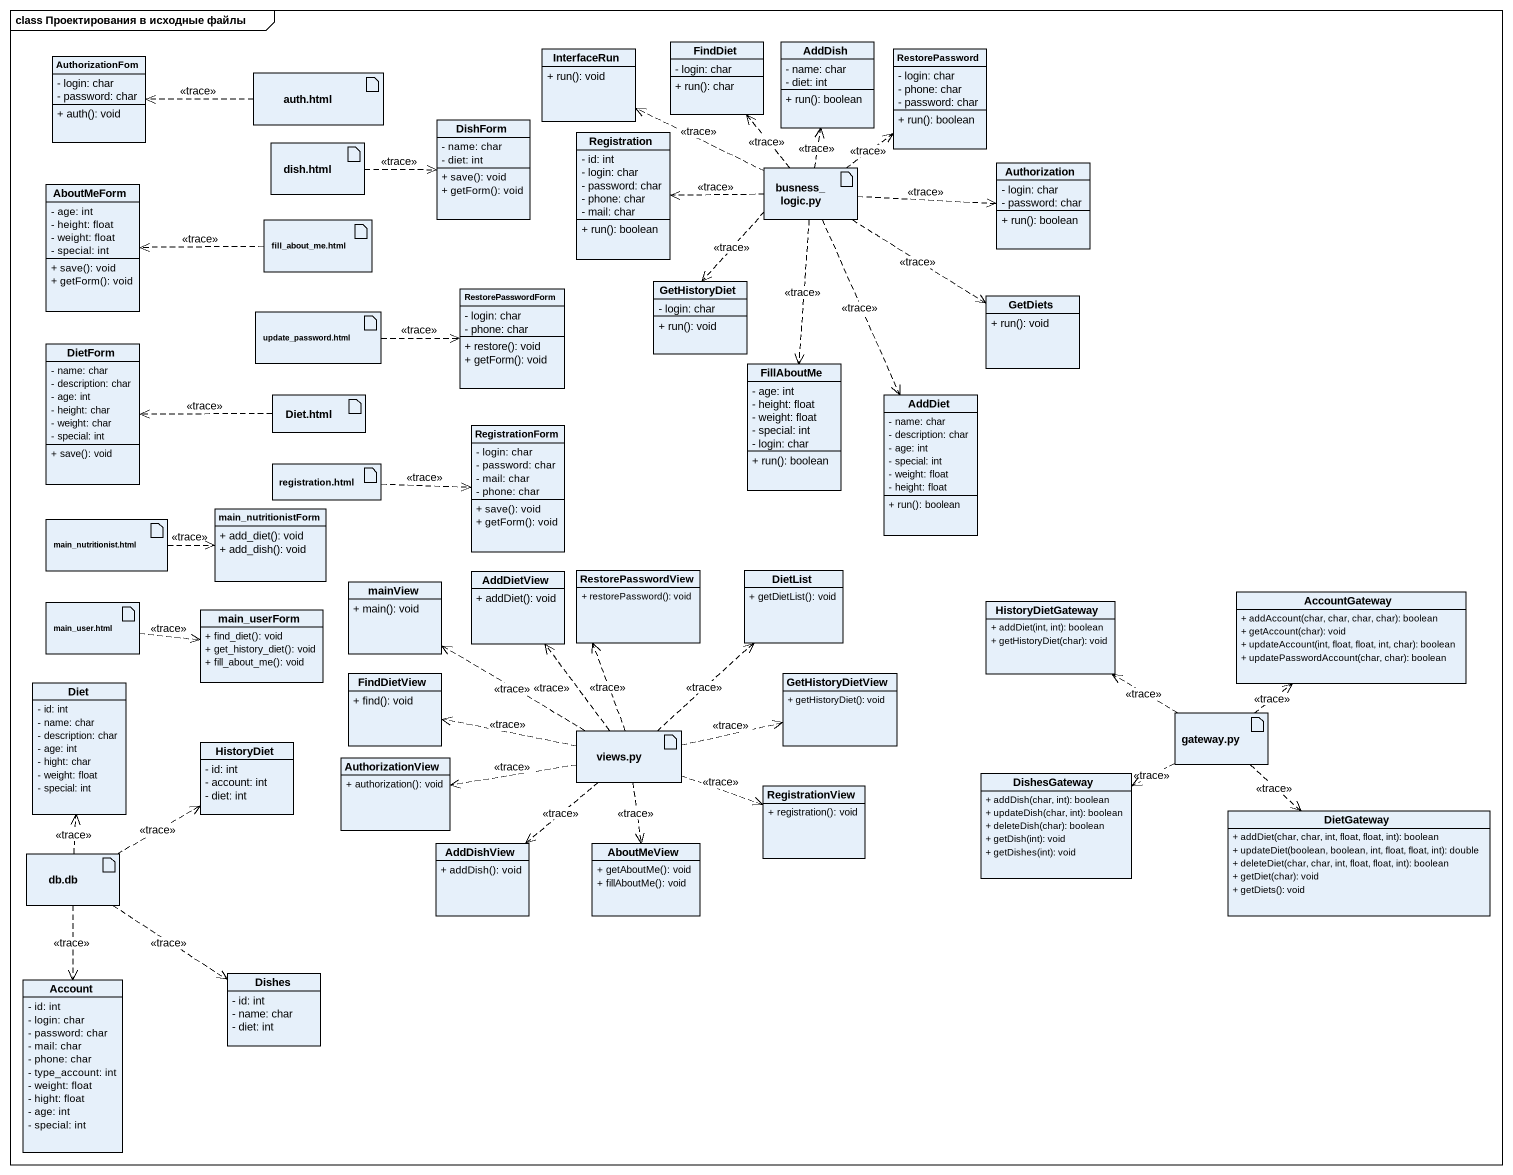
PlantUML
@startuml
mainframe class Проектирования в исходные файлы
allowmixing
hide circle
hide empty members
skinparam classAttributeIconSize 0
class AuthorizationFom {
  - login: char
  - password: char
  + auth(): void
}
class InterfaceRun {
  + run(): void
}
class FindDiet {
  - login: char
  + run(): char
}
class AddDish {
  - name: char
  - diet: int
  + run(): boolean
}
class RestorePassword {
  - login: char
  - phone: char
  - password: char
  + run(): boolean
}
artifact "auth.html" as auth_html
artifact "dish.html" as dish_html
class DishForm {
  - name: char
  - diet: int
  + save(): void
  + getForm(): void
}
class Registration {
  - id: int
  - login: char
  - password: char
  - phone: char
  - mail: char
  + run(): boolean
}
class AboutMeForm {
  - age: int
  - height: float
  - weight: float
  - special: int
  + save(): void
  + getForm(): void
}
artifact "busness_logic.py" as busness_logic_py
class Authorization {
  - login: char
  - password: char
  + run(): boolean
}
artifact "fill_about_me.html" as fill_about_me_html
class RestorePasswordForm {
  - login: char
  - phone: char
  + restore(): void
  + getForm(): void
}
class GetHistoryDiet {
  - login: char
  + run(): void
}
class GetDiets {
  + run(): void
}
class DietForm {
  - name: char
  - description: char
  - age: int
  - height: char
  - weight: char
  - special: int
  + save(): void
}
artifact "update_password.html" as update_password_html
class FillAboutMe {
  - age: int
  - height: float
  - weight: float
  - special: int
  - login: char
  + run(): boolean
}
artifact "Diet.html" as Diet_html
class RegistrationForm {
  - login: char
  - password: char
  - mail: char
  - phone: char
  + save(): void
  + getForm(): void
}
class AddDiet {
  - name: char
  - description: char
  - age: int
  - special: int
  - weight: float
  - height: float
  + run(): boolean
}
artifact "registration.html" as registration_html
artifact "main_nutritionist.html" as main_nutritionist_html
class main_nutritionistForm {
  + add_diet(): void
  + add_dish(): void
}
class AddDietView {
  + addDiet(): void
}
class RestorePasswordView {
  + restorePassword(): void
}
class DietList {
  + getDietList(): void
}
artifact "main_user.html" as main_user_html
class main_userForm {
  + find_diet(): void
  + get_history_diet(): void
  + fill_about_me(): void
}
class mainView {
  + main(): void
}
class HistoryDietGateway {
  + addDiet(int, int): boolean
  + getHistoryDiet(char): void
}
class AccountGateway {
  + addAccount(char, char, char, char): boolean
  + getAccount(char): void
  + updateAccount(int, float, float, int, char): boolean
  + updatePasswordAccount(char, char): boolean
}
class Diet {
  - id: int
  - name: char
  - description: char
  - age: int
  - hight: char
  - weight: float
  - special: int
}
class FindDietView {
  + find(): void
}
class GetHistoryDietView {
  + getHistoryDiet(): void
}
artifact "gateway.py" as gateway_py
class HistoryDiet {
  - id: int
  - account: int
  - diet: int
}
class AuthorizationView {
  + authorization(): void
}
artifact "views.py" as views_py
class RegistrationView {
  + registration(): void
}
class DishesGateway {
  + addDish(char, int): boolean
  + updateDish(char, int): boolean
  + deleteDish(char): boolean
  + getDish(int): void
  + getDishes(int): void
}
class DietGateway {
  + addDiet(char, char, int, float, float, int): boolean
  + updateDiet(boolean, boolean, int, float, float, int): double
  + deleteDiet(char, char, int, float, float, int): boolean
  + getDiet(char): void
  + getDiets(): void
}
artifact "db.db" as db_db
class AddDishView {
  + addDish(): void
}
class AboutMeView {
  + getAboutMe(): void
  + fillAboutMe(): void
}
class Account {
  - id: int
  - login: char
  - password: char
  - mail: char
  - phone: char
  - type_account: int
  - weight: float
  - hight: float
  - age: int
  - special: int
}
class Dishes {
  - id: int
  - name: char
  - diet: int
}
auth_html .left.> AuthorizationFom : <<trace>>
dish_html .right.> DishForm : <<trace>>
busness_logic_py .left.> InterfaceRun : <<trace>>
busness_logic_py .up.> FindDiet : <<trace>>
busness_logic_py .up.> AddDish : <<trace>>
busness_logic_py .up.> RestorePassword : <<trace>>
busness_logic_py .left.> Registration : <<trace>>
busness_logic_py .right.> Authorization : <<trace>>
busness_logic_py ..> GetHistoryDiet : <<trace>>
busness_logic_py ..> GetDiets : <<trace>>
busness_logic_py ..> FillAboutMe : <<trace>>
busness_logic_py ..> AddDiet : <<trace>>
fill_about_me_html .left.> AboutMeForm : <<trace>>
update_password_html .right.> RestorePasswordForm : <<trace>>
Diet_html .left.> DietForm : <<trace>>
registration_html .right.> RegistrationForm : <<trace>>
main_nutritionist_html .right.> main_nutritionistForm : <<trace>>
main_user_html .right.> main_userForm : <<trace>>
gateway_py .left.> HistoryDietGateway : <<trace>>
gateway_py .up.> AccountGateway : <<trace>>
gateway_py .left.> DishesGateway : <<trace>>
gateway_py ..> DietGateway : <<trace>>
views_py .up.> AddDietView : <<trace>>
views_py .up.> RestorePasswordView : <<trace>>
views_py .up.> DietList : <<trace>>
views_py .left.> mainView : <<trace>>
views_py .left.> FindDietView : <<trace>>
views_py .right.> GetHistoryDietView : <<trace>>
views_py .left.> AuthorizationView : <<trace>>
views_py .right.> RegistrationView : <<trace>>
views_py ..> AddDishView : <<trace>>
views_py ..> AboutMeView : <<trace>>
db_db .up.> Diet : <<trace>>
db_db .right.> HistoryDiet : <<trace>>
db_db ..> Account : <<trace>>
db_db ..> Dishes : <<trace>>
@enduml
